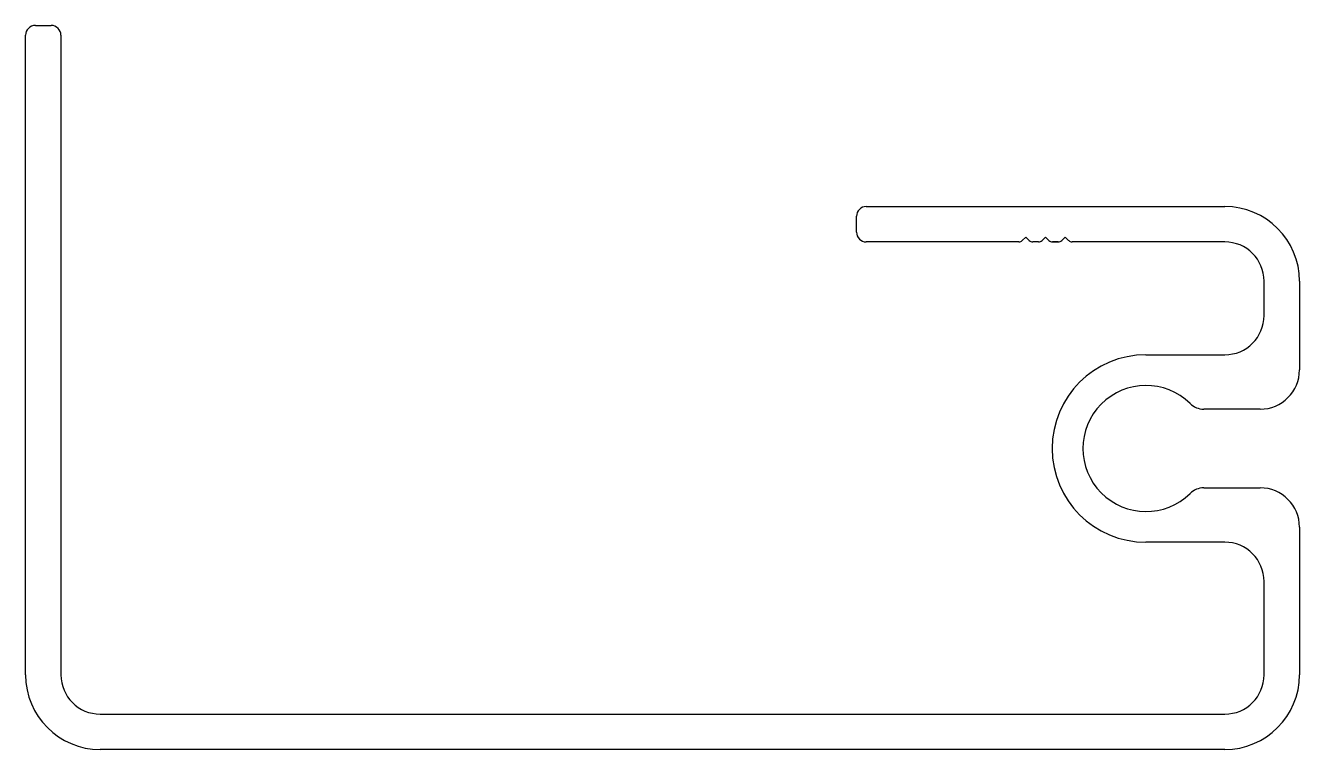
# Model space of a CAD drawing. Extents: x -32.4 to 32.3, y 0.8 to 37.6.
import ezdxf

# ---------------------------------------------------------------- set-up
doc = ezdxf.new("R2010")
doc.units = 0
doc.layers.add('1', color=7, linetype='CONTINUOUS')

msp = doc.modelspace()

# ---------------------------------------------------------------- linework, layer by layer
at = {"layer": '1', "color": 7, "linetype": 'CONTINUOUS'}
for p, q in [((-31.868, 37.618), (-31.068, 37.618)), ((-32.368, 4.618), (-32.368, 37.118)), ((-30.568, 37.118), (-30.568, 4.618)), ((9.832, 27.118), (9.832, 27.918)), ((10.332, 28.418), (28.532, 28.418)), ((16.802, 26.618), (10.332, 26.618)), ((18.078, 26.618), (16.802, 26.618)), ((18.426, 26.862), (18.255, 26.691)), ((18.608, 26.691), (18.437, 26.862)), ((19.078, 26.618), (18.785, 26.618)), ((19.426, 26.862), (19.255, 26.691)), ((19.608, 26.691), (19.437, 26.862)), ((20.078, 26.618), (19.785, 26.618)), ((19.785, 26.618), (20.078, 26.618)), ((20.078, 26.618), (19.785, 26.618)), ((19.785, 26.618), (20.078, 26.618)), ((20.078, 26.618), (19.785, 26.618)), ((20.426, 26.862), (20.255, 26.691)), ((20.608, 26.691), (20.437, 26.862)), ((21.537, 26.618), (20.785, 26.618)), ((20.785, 26.618), (20.785, 26.618)), ((28.532, 26.618), (21.537, 26.618)), ((30.532, 22.881), (30.532, 24.618)), ((32.332, 24.618), (32.332, 20.118)), ((24.532, 20.881), (28.532, 20.881)), ((30.332, 18.118), (27.471, 18.118)), ((27.471, 14.118), (30.332, 14.118)), ((32.332, 12.118), (32.332, 4.618)), ((28.532, 11.356), (24.532, 11.356)), ((30.532, 4.618), (30.532, 9.356)), ((-28.568, 2.618), (28.532, 2.618)), ((28.532, 0.818), (-28.568, 0.818))]:
    msp.add_line(p, q, dxfattribs=at)
for centre, radius, start, end in [((-31.868, 37.118), 0.5, 90, 180), ((-31.068, 37.118), 0.5, 0, 90), ((10.332, 27.918), 0.5, 90, 180), ((28.532, 24.618), 3.8, 360, 90), ((10.332, 27.118), 0.5, 180, 270), ((18.078, 26.868), 0.25, 270, 315), ((18.432, 26.857), 0.008, 45, 135), ((18.785, 26.868), 0.25, 225, 270), ((19.078, 26.868), 0.25, 270, 315), ((19.432, 26.857), 0.008, 45, 135), ((19.785, 26.868), 0.25, 225, 270), ((20.078, 26.868), 0.25, 270, 315), ((20.432, 26.857), 0.008, 45, 135), ((20.785, 26.868), 0.25, 225, 270), ((28.532, 24.618), 2, 0, 90), ((28.532, 22.881), 2, 270, 0), ((24.532, 16.118), 4.763, 90, 270), ((30.332, 20.118), 2, 270, 0), ((24.532, 16.118), 3.2, 45.58469, 314.41531), ((27.471, 19.118), 1, 225.58469, 270), ((27.471, 13.118), 1, 90, 134.41531), ((30.332, 12.118), 2, 360, 90), ((28.532, 9.356), 2, 0, 90), ((-28.568, 4.618), 3.8, 180, 270), ((-28.568, 4.618), 2, 180, 270), ((28.532, 4.618), 3.8, 270, 0), ((28.532, 4.618), 2, 270, 0)]:
    msp.add_arc(centre, radius, start, end, dxfattribs=at)

doc.saveas('drawing.dxf')
